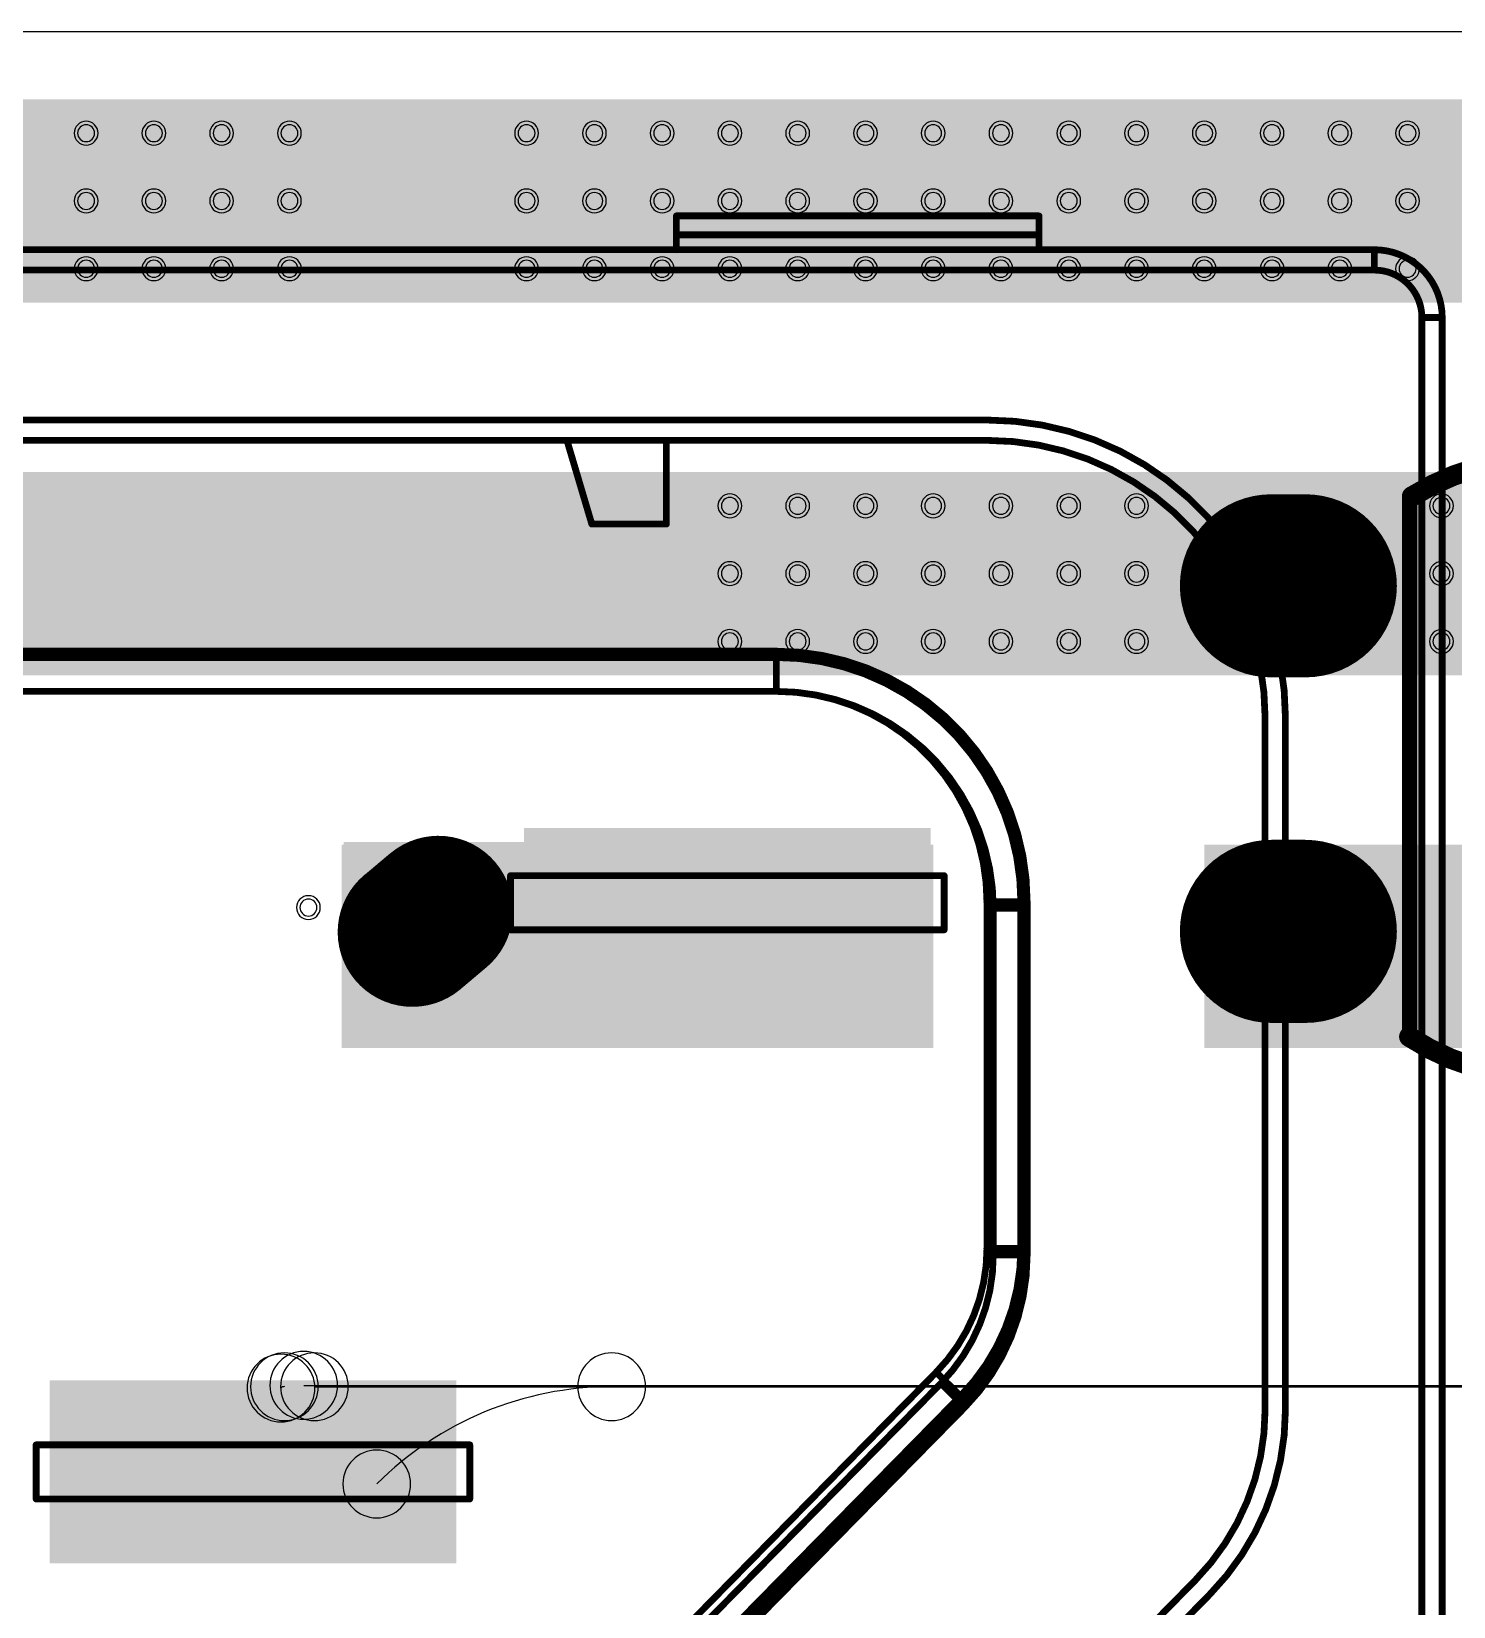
# Model space of a CAD drawing. Header units: inches. Extents: x 32166 to 66782, y 2386 to 7162.
# Drawn here: x 33646.2 to 33740.7, y 3860.8 to 3965.4 of the extents above; entities that cross this region are included whole.
import ezdxf

# ---------------------------------------------------------------- set-up
doc = ezdxf.new("R2010")
doc.units = ezdxf.units.IN
doc.header["$LTSCALE"] = 0.64311
doc.header["$MEASUREMENT"] = 0
for name, color, linetype in [('KEEPOUTLAYER', 6, 'CONTINUOUS'), ('MULTILAYER', 9, 'CONTINUOUS'), ('TOPLAYER', 1, 'CONTINUOUS'), ('TOPOVERLAY', 2, 'CONTINUOUS'), ('TOPSOLDER', 216, 'CONTINUOUS')]:
    doc.layers.add(name, color=color, linetype=linetype)

msp = doc.modelspace()

# ---------------------------------------------------------------- linework, layer by layer
at = {"layer": 'KEEPOUTLAYER'}
msp.add_line((32666.61, 3965.35), (34174.11, 3965.35), dxfattribs=at)
at = {"layer": 'MULTILAYER'}
for points, const_width in [([(33728.57, 3928.54), (33730.82, 3928.54)], 11.25), ([(33673.25, 3906.99), (33671.53, 3905.54)], 9), ([(33728.57, 3905.59), (33730.82, 3905.59)], 11.25)]:
    msp.add_lwpolyline(points, dxfattribs=dict(at, const_width=const_width))
for points, const_width in [([(33731.38, 3928.54, 1), (33725.76, 3928.54, 1)], 5.63), ([(33733.63, 3928.54, 1), (33728.01, 3928.54, 1)], 5.63), ([(33671.8, 3908.71, 1), (33674.69, 3905.26, 1)], 4.5), ([(33731.38, 3905.59, 1), (33725.76, 3905.59, 1)], 5.63), ([(33733.63, 3905.59, 1), (33728.01, 3905.59, 1)], 5.63), ([(33670.08, 3907.26, 1), (33672.97, 3903.82, 1)], 4.5)]:
    msp.add_lwpolyline(points, format="xyb", close=True, dxfattribs=dict(at, const_width=const_width))
for centre, start, end in [((33649.86, 3958.6), 0, 180), ((33649.86, 3958.6), 180, 0), ((33654.36, 3958.6), 0, 180), ((33654.36, 3958.6), 180, 0), ((33658.86, 3958.6), 0, 180), ((33658.86, 3958.6), 180, 0), ((33663.36, 3958.6), 0, 180), ((33663.36, 3958.6), 180, 0), ((33679.11, 3958.6), 0, 180), ((33679.11, 3958.6), 180, 0), ((33683.61, 3958.6), 0, 180), ((33683.61, 3958.6), 180, 0), ((33688.11, 3958.6), 0, 180), ((33688.11, 3958.6), 180, 0), ((33692.61, 3958.6), 0, 180), ((33692.61, 3958.6), 180, 0), ((33697.11, 3958.6), 0, 180), ((33697.11, 3958.6), 180, 0), ((33701.61, 3958.6), 0, 180), ((33701.61, 3958.6), 180, 0), ((33706.11, 3958.6), 0, 180), ((33706.11, 3958.6), 180, 0), ((33710.61, 3958.6), 0, 180), ((33710.61, 3958.6), 180, 0), ((33715.11, 3958.6), 0, 180), ((33715.11, 3958.6), 180, 0), ((33719.61, 3958.6), 0, 180), ((33719.61, 3958.6), 180, 0), ((33724.11, 3958.6), 0, 180), ((33724.11, 3958.6), 180, 0), ((33728.61, 3958.6), 0, 180), ((33728.61, 3958.6), 180, 0), ((33733.11, 3958.6), 0, 180), ((33733.11, 3958.6), 180, 0), ((33737.61, 3958.6), 0, 180), ((33737.61, 3958.6), 180, 0), ((33649.86, 3954.1), 0, 180), ((33649.86, 3954.1), 180, 0), ((33654.36, 3954.1), 0, 180), ((33654.36, 3954.1), 180, 0), ((33658.86, 3954.1), 0, 180), ((33658.86, 3954.1), 180, 0), ((33663.36, 3954.1), 0, 180), ((33663.36, 3954.1), 180, 0), ((33679.11, 3954.1), 0, 180), ((33679.11, 3954.1), 180, 0), ((33683.61, 3954.1), 0, 180), ((33683.61, 3954.1), 180, 0), ((33688.11, 3954.1), 0, 180), ((33688.11, 3954.1), 180, 0), ((33692.61, 3954.1), 0, 180), ((33692.61, 3954.1), 180, 0), ((33697.11, 3954.1), 0, 180), ((33697.11, 3954.1), 180, 0), ((33701.61, 3954.1), 0, 180), ((33701.61, 3954.1), 180, 0), ((33706.11, 3954.1), 0, 180), ((33706.11, 3954.1), 180, 0), ((33710.61, 3954.1), 0, 180), ((33710.61, 3954.1), 180, 0), ((33715.11, 3954.1), 0, 180), ((33715.11, 3954.1), 180, 0), ((33719.61, 3954.1), 0, 180), ((33719.61, 3954.1), 180, 0), ((33724.11, 3954.1), 0, 180), ((33724.11, 3954.1), 180, 0), ((33728.61, 3954.1), 0, 180), ((33728.61, 3954.1), 180, 0), ((33733.11, 3954.1), 0, 180), ((33733.11, 3954.1), 180, 0), ((33737.61, 3954.1), 0, 180), ((33737.61, 3954.1), 180, 0), ((33649.86, 3949.6), 0, 180), ((33654.36, 3949.6), 0, 180), ((33658.86, 3949.6), 0, 180), ((33663.36, 3949.6), 0, 180), ((33679.11, 3949.6), 0, 180), ((33683.61, 3949.6), 0, 180), ((33688.11, 3949.6), 0, 180), ((33692.61, 3949.6), 0, 180), ((33697.11, 3949.6), 0, 180), ((33701.61, 3949.6), 0, 180), ((33706.11, 3949.6), 0, 180), ((33710.61, 3949.6), 0, 180), ((33715.11, 3949.6), 0, 180), ((33719.61, 3949.6), 0, 180), ((33724.11, 3949.6), 0, 180), ((33728.61, 3949.6), 0, 180), ((33733.11, 3949.6), 0, 180), ((33737.61, 3949.6), 0, 180), ((33649.86, 3949.6), 180, 0), ((33654.36, 3949.6), 180, 0), ((33658.86, 3949.6), 180, 0), ((33663.36, 3949.6), 180, 0), ((33679.11, 3949.6), 180, 0), ((33683.61, 3949.6), 180, 0), ((33688.11, 3949.6), 180, 0), ((33692.61, 3949.6), 180, 0), ((33697.11, 3949.6), 180, 0), ((33701.61, 3949.6), 180, 0), ((33706.11, 3949.6), 180, 0), ((33710.61, 3949.6), 180, 0), ((33715.11, 3949.6), 180, 0), ((33719.61, 3949.6), 180, 0), ((33724.11, 3949.6), 180, 0), ((33728.61, 3949.6), 180, 0), ((33733.11, 3949.6), 180, 0), ((33737.61, 3949.6), 180, 0), ((33692.61, 3933.85), 0, 180), ((33697.11, 3933.85), 0, 180), ((33701.61, 3933.85), 0, 180), ((33706.11, 3933.85), 0, 180), ((33710.61, 3933.85), 0, 180), ((33715.11, 3933.85), 0, 180), ((33719.61, 3933.85), 0, 180), ((33739.86, 3933.85), 0, 180), ((33692.61, 3933.85), 180, 0), ((33697.11, 3933.85), 180, 0), ((33701.61, 3933.85), 180, 0), ((33706.11, 3933.85), 180, 0), ((33710.61, 3933.85), 180, 0), ((33715.11, 3933.85), 180, 0), ((33719.61, 3933.85), 180, 0), ((33739.86, 3933.85), 180, 0), ((33692.61, 3929.35), 0, 180), ((33697.11, 3929.35), 0, 180), ((33701.61, 3929.35), 0, 180), ((33706.11, 3929.35), 0, 180), ((33710.61, 3929.35), 0, 180), ((33715.11, 3929.35), 0, 180), ((33719.61, 3929.35), 0, 180), ((33739.86, 3929.35), 0, 180), ((33692.61, 3929.35), 180, 0), ((33697.11, 3929.35), 180, 0), ((33701.61, 3929.35), 180, 0), ((33706.11, 3929.35), 180, 0), ((33710.61, 3929.35), 180, 0), ((33715.11, 3929.35), 180, 0), ((33719.61, 3929.35), 180, 0), ((33739.86, 3929.35), 180, 0), ((33692.61, 3924.85), 0, 180), ((33692.61, 3924.85), 180, 0), ((33697.11, 3924.85), 0, 180), ((33697.11, 3924.85), 180, 0), ((33701.61, 3924.85), 0, 180), ((33701.61, 3924.85), 180, 0), ((33706.11, 3924.85), 0, 180), ((33706.11, 3924.85), 180, 0), ((33710.61, 3924.85), 0, 180), ((33710.61, 3924.85), 180, 0), ((33715.11, 3924.85), 0, 180), ((33715.11, 3924.85), 180, 0), ((33719.61, 3924.85), 0, 180), ((33719.61, 3924.85), 180, 0), ((33739.86, 3924.85), 0, 180), ((33739.86, 3924.85), 180, 0), ((33664.62, 3907.17), 0, 180), ((33664.62, 3907.17), 180, 0)]:
    msp.add_arc(centre, 0.562, start, end, dxfattribs=at)
for points in [[(33705.49, 3911.99), (33679.39, 3911.99), (33705.49, 3902.99), (33679.39, 3902.99)], [(33647.89, 3864.06), (33673.99, 3864.06), (33647.89, 3875.31), (33673.99, 3875.31)]]:
    msp.add_solid(points, dxfattribs=at)
at = {"layer": 'TOPLAYER'}
msp.add_line((33665.02, 3875.35), (33816.76, 3875.35), dxfattribs=at)
for points, const_width in [([(33728.57, 3928.54), (33730.82, 3928.54)], 11.25), ([(33673.25, 3906.99), (33671.53, 3905.54)], 9), ([(33728.57, 3905.59), (33730.82, 3905.59)], 11.25)]:
    msp.add_lwpolyline(points, dxfattribs=dict(at, const_width=const_width))
for points, const_width in [([(33731.38, 3928.54, 1), (33725.76, 3928.54, 1)], 5.63), ([(33733.63, 3928.54, 1), (33728.01, 3928.54, 1)], 5.63), ([(33671.8, 3908.71, 1), (33674.69, 3905.26, 1)], 4.5), ([(33731.38, 3905.59, 1), (33725.76, 3905.59, 1)], 5.63), ([(33733.63, 3905.59, 1), (33728.01, 3905.59, 1)], 5.63), ([(33670.08, 3907.26, 1), (33672.97, 3903.82, 1)], 4.5)]:
    msp.add_lwpolyline(points, format="xyb", close=True, dxfattribs=dict(at, const_width=const_width))
for centre, radius, start, end in [((33649.86, 3958.6), 0.562, 0, 180), ((33649.86, 3958.6), 0.562, 180, 0), ((33654.36, 3958.6), 0.562, 0, 180), ((33654.36, 3958.6), 0.562, 180, 0), ((33658.86, 3958.6), 0.562, 0, 180), ((33658.86, 3958.6), 0.562, 180, 0), ((33663.36, 3958.6), 0.562, 0, 180), ((33663.36, 3958.6), 0.562, 180, 0), ((33679.11, 3958.6), 0.562, 0, 180), ((33679.11, 3958.6), 0.562, 180, 0), ((33683.61, 3958.6), 0.562, 0, 180), ((33683.61, 3958.6), 0.562, 180, 0), ((33688.11, 3958.6), 0.562, 0, 180), ((33688.11, 3958.6), 0.562, 180, 0), ((33692.61, 3958.6), 0.562, 0, 180), ((33692.61, 3958.6), 0.562, 180, 0), ((33697.11, 3958.6), 0.562, 0, 180), ((33697.11, 3958.6), 0.562, 180, 0), ((33701.61, 3958.6), 0.562, 0, 180), ((33701.61, 3958.6), 0.562, 180, 0), ((33706.11, 3958.6), 0.562, 0, 180), ((33706.11, 3958.6), 0.562, 180, 0), ((33710.61, 3958.6), 0.562, 0, 180), ((33710.61, 3958.6), 0.562, 180, 0), ((33715.11, 3958.6), 0.562, 0, 180), ((33715.11, 3958.6), 0.562, 180, 0), ((33719.61, 3958.6), 0.562, 0, 180), ((33719.61, 3958.6), 0.562, 180, 0), ((33724.11, 3958.6), 0.562, 0, 180), ((33724.11, 3958.6), 0.562, 180, 0), ((33728.61, 3958.6), 0.562, 0, 180), ((33728.61, 3958.6), 0.562, 180, 0), ((33733.11, 3958.6), 0.562, 0, 180), ((33733.11, 3958.6), 0.562, 180, 0), ((33737.61, 3958.6), 0.562, 0, 180), ((33737.61, 3958.6), 0.562, 180, 0), ((33649.86, 3954.1), 0.562, 0, 180), ((33649.86, 3954.1), 0.562, 180, 0), ((33654.36, 3954.1), 0.562, 0, 180), ((33654.36, 3954.1), 0.562, 180, 0), ((33658.86, 3954.1), 0.562, 0, 180), ((33658.86, 3954.1), 0.562, 180, 0), ((33663.36, 3954.1), 0.562, 0, 180), ((33663.36, 3954.1), 0.562, 180, 0), ((33679.11, 3954.1), 0.562, 0, 180), ((33679.11, 3954.1), 0.562, 180, 0), ((33683.61, 3954.1), 0.562, 0, 180), ((33683.61, 3954.1), 0.562, 180, 0), ((33688.11, 3954.1), 0.562, 0, 180), ((33688.11, 3954.1), 0.562, 180, 0), ((33692.61, 3954.1), 0.562, 0, 180), ((33692.61, 3954.1), 0.562, 180, 0), ((33697.11, 3954.1), 0.562, 0, 180), ((33697.11, 3954.1), 0.562, 180, 0), ((33701.61, 3954.1), 0.562, 0, 180), ((33701.61, 3954.1), 0.562, 180, 0), ((33706.11, 3954.1), 0.562, 0, 180), ((33706.11, 3954.1), 0.562, 180, 0), ((33710.61, 3954.1), 0.562, 0, 180), ((33710.61, 3954.1), 0.562, 180, 0), ((33715.11, 3954.1), 0.562, 0, 180), ((33715.11, 3954.1), 0.562, 180, 0), ((33719.61, 3954.1), 0.562, 0, 180), ((33719.61, 3954.1), 0.562, 180, 0), ((33724.11, 3954.1), 0.562, 0, 180), ((33724.11, 3954.1), 0.562, 180, 0), ((33728.61, 3954.1), 0.562, 0, 180), ((33728.61, 3954.1), 0.562, 180, 0), ((33733.11, 3954.1), 0.562, 0, 180), ((33733.11, 3954.1), 0.562, 180, 0), ((33737.61, 3954.1), 0.562, 0, 180), ((33737.61, 3954.1), 0.562, 180, 0), ((33649.86, 3949.6), 0.562, 0, 180), ((33654.36, 3949.6), 0.562, 0, 180), ((33658.86, 3949.6), 0.562, 0, 180), ((33663.36, 3949.6), 0.562, 0, 180), ((33679.11, 3949.6), 0.562, 0, 180), ((33683.61, 3949.6), 0.562, 0, 180), ((33688.11, 3949.6), 0.562, 0, 180), ((33692.61, 3949.6), 0.562, 0, 180), ((33697.11, 3949.6), 0.562, 0, 180), ((33701.61, 3949.6), 0.562, 0, 180), ((33706.11, 3949.6), 0.562, 0, 180), ((33710.61, 3949.6), 0.562, 0, 180), ((33715.11, 3949.6), 0.562, 0, 180), ((33719.61, 3949.6), 0.562, 0, 180), ((33724.11, 3949.6), 0.562, 0, 180), ((33728.61, 3949.6), 0.562, 0, 180), ((33733.11, 3949.6), 0.562, 0, 180), ((33737.61, 3949.6), 0.562, 0, 180), ((33649.86, 3949.6), 0.562, 180, 0), ((33654.36, 3949.6), 0.562, 180, 0), ((33658.86, 3949.6), 0.562, 180, 0), ((33663.36, 3949.6), 0.562, 180, 0), ((33679.11, 3949.6), 0.562, 180, 0), ((33683.61, 3949.6), 0.562, 180, 0), ((33688.11, 3949.6), 0.562, 180, 0), ((33692.61, 3949.6), 0.562, 180, 0), ((33697.11, 3949.6), 0.562, 180, 0), ((33701.61, 3949.6), 0.562, 180, 0), ((33706.11, 3949.6), 0.562, 180, 0), ((33710.61, 3949.6), 0.562, 180, 0), ((33715.11, 3949.6), 0.562, 180, 0), ((33719.61, 3949.6), 0.562, 180, 0), ((33724.11, 3949.6), 0.562, 180, 0), ((33728.61, 3949.6), 0.562, 180, 0), ((33733.11, 3949.6), 0.562, 180, 0), ((33737.61, 3949.6), 0.562, 180, 0), ((33692.61, 3933.85), 0.562, 0, 180), ((33697.11, 3933.85), 0.562, 0, 180), ((33701.61, 3933.85), 0.562, 0, 180), ((33706.11, 3933.85), 0.562, 0, 180), ((33710.61, 3933.85), 0.562, 0, 180), ((33715.11, 3933.85), 0.562, 0, 180), ((33719.61, 3933.85), 0.562, 0, 180), ((33739.86, 3933.85), 0.562, 0, 180), ((33692.61, 3933.85), 0.562, 180, 0), ((33697.11, 3933.85), 0.562, 180, 0), ((33701.61, 3933.85), 0.562, 180, 0), ((33706.11, 3933.85), 0.562, 180, 0), ((33710.61, 3933.85), 0.562, 180, 0), ((33715.11, 3933.85), 0.562, 180, 0), ((33719.61, 3933.85), 0.562, 180, 0), ((33739.86, 3933.85), 0.562, 180, 0), ((33692.61, 3929.35), 0.562, 0, 180), ((33697.11, 3929.35), 0.562, 0, 180), ((33701.61, 3929.35), 0.562, 0, 180), ((33706.11, 3929.35), 0.562, 0, 180), ((33710.61, 3929.35), 0.562, 0, 180), ((33715.11, 3929.35), 0.562, 0, 180), ((33719.61, 3929.35), 0.562, 0, 180), ((33739.86, 3929.35), 0.562, 0, 180), ((33692.61, 3929.35), 0.562, 180, 0), ((33697.11, 3929.35), 0.562, 180, 0), ((33701.61, 3929.35), 0.562, 180, 0), ((33706.11, 3929.35), 0.562, 180, 0), ((33710.61, 3929.35), 0.562, 180, 0), ((33715.11, 3929.35), 0.562, 180, 0), ((33719.61, 3929.35), 0.562, 180, 0), ((33739.86, 3929.35), 0.562, 180, 0), ((33692.61, 3924.85), 0.562, 0, 180), ((33692.61, 3924.85), 0.562, 180, 0), ((33697.11, 3924.85), 0.562, 0, 180), ((33697.11, 3924.85), 0.562, 180, 0), ((33701.61, 3924.85), 0.562, 0, 180), ((33701.61, 3924.85), 0.562, 180, 0), ((33706.11, 3924.85), 0.562, 0, 180), ((33706.11, 3924.85), 0.562, 180, 0), ((33710.61, 3924.85), 0.562, 0, 180), ((33710.61, 3924.85), 0.562, 180, 0), ((33715.11, 3924.85), 0.562, 0, 180), ((33715.11, 3924.85), 0.562, 180, 0), ((33719.61, 3924.85), 0.562, 0, 180), ((33719.61, 3924.85), 0.562, 180, 0), ((33739.86, 3924.85), 0.562, 0, 180), ((33739.86, 3924.85), 0.562, 180, 0), ((33664.62, 3907.17), 0.562, 0, 180), ((33664.62, 3907.17), 0.562, 180, 0), ((33663.03, 3875.35), 2.25, 0, 180), ((33665.02, 3875.35), 2.25, 0, 180), ((33684.76, 3875.35), 2.25, 0, 180), ((33662.8, 3875.26), 2.25, 0, 180), ((33662.8, 3875.26), 2.25, 180, 0), ((33663.03, 3875.35), 2.25, 180, 0), ((33665.02, 3875.35), 2.25, 180, 0), ((33663.03, 3875.02), 0.336, 90.0014, 135.0014), ((33684.76, 3853.29), 22.06, 90, 135), ((33684.76, 3875.35), 2.25, 180, 0), ((33669.16, 3868.89), 2.25, 0, 180), ((33669.16, 3868.89), 2.25, 180, 0)]:
    msp.add_arc(centre, radius, start, end, dxfattribs=at)
for points in [[(33418.11, 3947.35), (33872.61, 3947.35), (33418.11, 3960.85), (33872.61, 3960.85)], [(33321.36, 3922.6), (33928.86, 3922.6), (33321.36, 3936.1), (33928.86, 3936.1)], [(33666.96, 3898.26), (33705.44, 3898.26), (33666.96, 3911.53), (33705.44, 3911.53)], [(33705.49, 3911.99), (33679.39, 3911.99), (33705.49, 3902.99), (33679.39, 3902.99)], [(33724.11, 3897.85), (33802.86, 3897.85), (33724.11, 3911.35), (33802.86, 3911.35)], [(33647.89, 3864.06), (33673.99, 3864.06), (33647.89, 3875.31), (33673.99, 3875.31)]]:
    msp.add_solid(points, dxfattribs=at)
at = {"layer": 'TOPOVERLAY'}
for points, const_width in [([(33689.06, 3950.86), (33689.06, 3953.11)], 0.45), ([(33689.06, 3953.11), (33713.14, 3953.11)], 0.45), ([(33713.14, 3950.86), (33713.14, 3953.11)], 0.45), ([(33689.06, 3951.85), (33713.14, 3951.85)], 0.45), ([(33586.46, 3950.86), (33735.41, 3950.86)], 0.45), ([(33735.41, 3949.51), (33735.41, 3950.86)], 0.45), ([(33586.46, 3949.51), (33735.41, 3949.51)], 0.45), ([(33738.56, 3831.61), (33738.56, 3946.36)], 0.45), ([(33738.56, 3946.36), (33739.91, 3946.36)], 0.45), ([(33739.91, 3831.61), (33739.91, 3946.36)], 0.45), ([(33612.16, 3939.55), (33709.72, 3939.55)], 0.45), ([(33612.16, 3938.2), (33709.72, 3938.2)], 0.45), ([(33681.81, 3938.13), (33683.44, 3932.64)], 0.45), ([(33688.39, 3932.64), (33688.39, 3938.13)], 0.45), ([(33737.75, 3898.59), (33737.75, 3934.48)], 1.03), ([(33683.44, 3932.64), (33688.39, 3932.64)], 0.45), ([(33626.18, 3924.2), (33695.7, 3924.2)], 0.45), ([(33626.18, 3923.78), (33695.7, 3923.78)], 0.45), ([(33626.18, 3923.78), (33695.7, 3923.78)], 0.45), ([(33695.7, 3921.53), (33695.7, 3924.2)], 0.45), ([(33695.7, 3921.53), (33695.7, 3923.78)], 0.45), ([(33626.18, 3921.53), (33695.7, 3921.53)], 0.45), ([(33626.18, 3921.53), (33695.7, 3921.53)], 0.45), ([(33728.15, 3873.83), (33728.15, 3919.77)], 0.45), ([(33729.5, 3873.83), (33729.5, 3919.77)], 0.45), ([(33678.04, 3905.69), (33678.04, 3909.29)], 0.45), ([(33678.04, 3909.29), (33706.84, 3909.29)], 0.45), ([(33706.84, 3905.69), (33706.84, 3909.29)], 0.45), ([(33709.68, 3884.53), (33709.68, 3907.55)], 0.45), ([(33709.68, 3907.55), (33712.35, 3907.55)], 0.45), ([(33710.1, 3884.09), (33710.1, 3907.13)], 0.45), ([(33710.1, 3907.13), (33712.35, 3907.13)], 0.45), ([(33711.93, 3884.53), (33711.93, 3907.55)], 0.45), ([(33712.35, 3884.53), (33712.35, 3907.55)], 0.45), ([(33712.35, 3884.09), (33712.35, 3907.13)], 0.45), ([(33678.04, 3905.69), (33706.84, 3905.69)], 0.45), ([(33709.68, 3884.53), (33712.35, 3884.53)], 0.45), ([(33710.1, 3884.09), (33712.35, 3884.09)], 0.45), ([(33690.24, 3859.96), (33706.31, 3876.31)], 0.45), ([(33690.56, 3859.24), (33706.62, 3875.57)], 0.45), ([(33706.31, 3876.31), (33708.22, 3874.44)], 0.45), ([(33706.62, 3875.57), (33708.22, 3873.99)], 0.45), ([(33691.85, 3858.38), (33707.92, 3874.73)], 0.45), ([(33692.15, 3858.08), (33708.22, 3874.44)], 0.45), ([(33692.17, 3857.66), (33708.22, 3873.99)], 0.45), ([(33646.54, 3867.89), (33646.54, 3871.49)], 0.45), ([(33646.54, 3871.49), (33675.34, 3871.49)], 0.45), ([(33675.34, 3867.89), (33675.34, 3871.49)], 0.45), ([(33646.54, 3867.89), (33675.34, 3867.89)], 0.45), ([(33705.94, 3844.62), (33723.51, 3862.49)], 0.45), ([(33706.91, 3843.67), (33724.47, 3861.55)], 0.45)]:
    msp.add_lwpolyline(points, dxfattribs=dict(at, const_width=const_width))
for points, const_width in [([(33688.95, 3953.11, 1), (33689.18, 3953.11, 1)], 0.225), ([(33688.95, 3953.11, 1), (33689.18, 3953.11, 1)], 0.225), ([(33713.03, 3953.11, 1), (33713.25, 3953.11, 1)], 0.225), ([(33713.03, 3953.11, 1), (33713.25, 3953.11, 1)], 0.225), ([(33688.95, 3951.85, 1), (33689.18, 3951.85, 1)], 0.225), ([(33713.03, 3951.85, 1), (33713.25, 3951.85, 1)], 0.225), ([(33688.95, 3950.86, 1), (33689.18, 3950.86, 1)], 0.225), ([(33713.03, 3950.86, 1), (33713.25, 3950.86, 1)], 0.225), ([(33735.3, 3950.86, 1), (33735.53, 3950.86, 1)], 0.225), ([(33735.3, 3950.86, 1), (33735.53, 3950.86, 1)], 0.225), ([(33735.3, 3950.86, 1), (33735.53, 3950.86, 1)], 0.225), ([(33735.3, 3949.51, 1), (33735.53, 3949.51, 1)], 0.225), ([(33735.3, 3949.51, 1), (33735.53, 3949.51, 1)], 0.225), ([(33735.3, 3949.51, 1), (33735.53, 3949.51, 1)], 0.225), ([(33738.45, 3946.36, 1), (33738.68, 3946.36, 1)], 0.225), ([(33738.45, 3946.36, 1), (33738.68, 3946.36, 1)], 0.225), ([(33738.45, 3946.36, 1), (33738.68, 3946.36, 1)], 0.225), ([(33739.8, 3946.36, 1), (33740.03, 3946.36, 1)], 0.225), ([(33739.8, 3946.36, 1), (33740.03, 3946.36, 1)], 0.225), ([(33739.8, 3946.36, 1), (33740.03, 3946.36, 1)], 0.225), ([(33709.61, 3939.55, 1), (33709.83, 3939.55, 1)], 0.225), ([(33709.61, 3939.55, 1), (33709.83, 3939.55, 1)], 0.225), ([(33681.7, 3938.13, 1), (33681.92, 3938.13, 1)], 0.225), ([(33688.28, 3938.13, 1), (33688.5, 3938.13, 1)], 0.225), ([(33709.61, 3938.2, 1), (33709.83, 3938.2, 1)], 0.225), ([(33709.61, 3938.2, 1), (33709.83, 3938.2, 1)], 0.225), ([(33737.91, 3934.82, 1), (33737.91, 3934.14, 1)], 0.675), ([(33737.75, 3934.74, 1), (33737.75, 3934.22, 1)], 0.517), ([(33683.33, 3932.64, 1), (33683.55, 3932.64, 1)], 0.225), ([(33683.33, 3932.64, 1), (33683.55, 3932.64, 1)], 0.225), ([(33688.28, 3932.64, 1), (33688.5, 3932.64, 1)], 0.225), ([(33688.28, 3932.64, 1), (33688.5, 3932.64, 1)], 0.225), ([(33695.59, 3924.2, 1), (33695.81, 3924.2, 1)], 0.225), ([(33695.59, 3924.2, 1), (33695.81, 3924.2, 1)], 0.225), ([(33695.59, 3924.2, 1), (33695.81, 3924.2, 1)], 0.225), ([(33695.59, 3923.78, 1), (33695.81, 3923.78, 1)], 0.225), ([(33695.59, 3923.78, 1), (33695.81, 3923.78, 1)], 0.225), ([(33695.59, 3923.78, 1), (33695.81, 3923.78, 1)], 0.225), ([(33695.59, 3923.78, 1), (33695.81, 3923.78, 1)], 0.225), ([(33695.59, 3923.78, 1), (33695.81, 3923.78, 1)], 0.225), ([(33695.59, 3921.53, 1), (33695.81, 3921.53, 1)], 0.225), ([(33695.59, 3921.53, 1), (33695.81, 3921.53, 1)], 0.225), ([(33695.59, 3921.53, 1), (33695.81, 3921.53, 1)], 0.225), ([(33695.59, 3921.53, 1), (33695.81, 3921.53, 1)], 0.225), ([(33695.59, 3921.53, 1), (33695.81, 3921.53, 1)], 0.225), ([(33695.59, 3921.53, 1), (33695.81, 3921.53, 1)], 0.225), ([(33728.03, 3919.77, 1), (33728.26, 3919.77, 1)], 0.225), ([(33728.03, 3919.77, 1), (33728.26, 3919.77, 1)], 0.225), ([(33729.38, 3919.77, 1), (33729.61, 3919.77, 1)], 0.225), ([(33729.38, 3919.77, 1), (33729.61, 3919.77, 1)], 0.225), ([(33677.93, 3909.29, 1), (33678.15, 3909.29, 1)], 0.225), ([(33677.93, 3909.29, 1), (33678.15, 3909.29, 1)], 0.225), ([(33706.73, 3909.29, 1), (33706.95, 3909.29, 1)], 0.225), ([(33706.73, 3909.29, 1), (33706.95, 3909.29, 1)], 0.225), ([(33709.56, 3907.55, 1), (33709.79, 3907.55, 1)], 0.225), ([(33709.56, 3907.55, 1), (33709.79, 3907.55, 1)], 0.225), ([(33709.56, 3907.55, 1), (33709.79, 3907.55, 1)], 0.225), ([(33709.99, 3907.13, 1), (33710.21, 3907.13, 1)], 0.225), ([(33709.99, 3907.13, 1), (33710.21, 3907.13, 1)], 0.225), ([(33709.99, 3907.13, 1), (33710.21, 3907.13, 1)], 0.225), ([(33711.81, 3907.55, 1), (33712.04, 3907.55, 1)], 0.225), ([(33711.81, 3907.55, 1), (33712.04, 3907.55, 1)], 0.225), ([(33712.24, 3907.55, 1), (33712.46, 3907.55, 1)], 0.225), ([(33712.24, 3907.55, 1), (33712.46, 3907.55, 1)], 0.225), ([(33712.24, 3907.55, 1), (33712.46, 3907.55, 1)], 0.225), ([(33712.24, 3907.13, 1), (33712.46, 3907.13, 1)], 0.225), ([(33712.24, 3907.13, 1), (33712.46, 3907.13, 1)], 0.225), ([(33712.24, 3907.13, 1), (33712.46, 3907.13, 1)], 0.225), ([(33677.93, 3905.69, 1), (33678.15, 3905.69, 1)], 0.225), ([(33677.93, 3905.69, 1), (33678.15, 3905.69, 1)], 0.225), ([(33706.73, 3905.69, 1), (33706.95, 3905.69, 1)], 0.225), ([(33706.73, 3905.69, 1), (33706.95, 3905.69, 1)], 0.225), ([(33737.72, 3898.93, 1), (33737.72, 3898.26, 1)], 0.675), ([(33737.75, 3898.85, 1), (33737.75, 3898.34, 1)], 0.517), ([(33709.56, 3884.53, 1), (33709.79, 3884.53, 1)], 0.225), ([(33709.56, 3884.53, 1), (33709.79, 3884.53, 1)], 0.225), ([(33709.56, 3884.53, 1), (33709.79, 3884.53, 1)], 0.225), ([(33709.99, 3884.09, 1), (33710.21, 3884.09, 1)], 0.225), ([(33709.99, 3884.09, 1), (33710.21, 3884.09, 1)], 0.225), ([(33709.99, 3884.09, 1), (33710.21, 3884.09, 1)], 0.225), ([(33711.81, 3884.53, 1), (33712.04, 3884.53, 1)], 0.225), ([(33711.81, 3884.53, 1), (33712.04, 3884.53, 1)], 0.225), ([(33712.24, 3884.53, 1), (33712.46, 3884.53, 1)], 0.225), ([(33712.24, 3884.53, 1), (33712.46, 3884.53, 1)], 0.225), ([(33712.24, 3884.53, 1), (33712.46, 3884.53, 1)], 0.225), ([(33712.24, 3884.09, 1), (33712.46, 3884.09, 1)], 0.225), ([(33712.24, 3884.09, 1), (33712.46, 3884.09, 1)], 0.225), ([(33712.24, 3884.09, 1), (33712.46, 3884.09, 1)], 0.225), ([(33706.2, 3876.31, 1), (33706.43, 3876.31, 1)], 0.225), ([(33706.2, 3876.31, 1), (33706.43, 3876.31, 1)], 0.225), ([(33706.2, 3876.31, 1), (33706.43, 3876.31, 1)], 0.225), ([(33706.5, 3875.57, 1), (33706.73, 3875.57, 1)], 0.225), ([(33706.5, 3875.57, 1), (33706.73, 3875.57, 1)], 0.225), ([(33706.5, 3875.57, 1), (33706.73, 3875.57, 1)], 0.225), ([(33707.81, 3874.73, 1), (33708.03, 3874.73, 1)], 0.225), ([(33707.81, 3874.73, 1), (33708.03, 3874.73, 1)], 0.225), ([(33708.11, 3874.44, 1), (33708.33, 3874.44, 1)], 0.225), ([(33708.11, 3874.44, 1), (33708.33, 3874.44, 1)], 0.225), ([(33708.11, 3874.44, 1), (33708.33, 3874.44, 1)], 0.225), ([(33708.11, 3873.99, 1), (33708.33, 3873.99, 1)], 0.225), ([(33708.11, 3873.99, 1), (33708.33, 3873.99, 1)], 0.225), ([(33708.11, 3873.99, 1), (33708.33, 3873.99, 1)], 0.225), ([(33728.03, 3873.83, 1), (33728.26, 3873.83, 1)], 0.225), ([(33728.03, 3873.83, 1), (33728.26, 3873.83, 1)], 0.225), ([(33729.38, 3873.83, 1), (33729.61, 3873.83, 1)], 0.225), ([(33729.38, 3873.83, 1), (33729.61, 3873.83, 1)], 0.225), ([(33646.43, 3871.49, 1), (33646.65, 3871.49, 1)], 0.225), ([(33646.43, 3871.49, 1), (33646.65, 3871.49, 1)], 0.225), ([(33675.23, 3871.49, 1), (33675.45, 3871.49, 1)], 0.225), ([(33675.23, 3871.49, 1), (33675.45, 3871.49, 1)], 0.225), ([(33646.43, 3867.89, 1), (33646.65, 3867.89, 1)], 0.225), ([(33646.43, 3867.89, 1), (33646.65, 3867.89, 1)], 0.225), ([(33675.23, 3867.89, 1), (33675.45, 3867.89, 1)], 0.225), ([(33675.23, 3867.89, 1), (33675.45, 3867.89, 1)], 0.225), ([(33723.4, 3862.49, 1), (33723.62, 3862.49, 1)], 0.225), ([(33723.4, 3862.49, 1), (33723.62, 3862.49, 1)], 0.225), ([(33724.36, 3861.55, 1), (33724.58, 3861.55, 1)], 0.225), ([(33724.36, 3861.55, 1), (33724.58, 3861.55, 1)], 0.225)]:
    msp.add_lwpolyline(points, format="xyb", close=True, dxfattribs=dict(at, const_width=const_width))
for points, const_width in [([(33735.41, 3950.86, -0.414214), (33739.91, 3946.36)], 0.45), ([(33735.41, 3949.51, -0.414214), (33738.56, 3946.36)], 0.45), ([(33709.72, 3939.55, -0.414214), (33729.5, 3919.77)], 0.45), ([(33709.72, 3938.2, -0.414214), (33728.15, 3919.77)], 0.45), ([(33737.91, 3934.48, -0.29277), (33755.66, 3934.28)], 1.35), ([(33695.7, 3924.2, -0.414214), (33712.35, 3907.55)], 0.45), ([(33695.7, 3923.78, -0.414214), (33711.93, 3907.55)], 0.45), ([(33695.7, 3923.78, -0.414214), (33712.35, 3907.13)], 0.45), ([(33695.7, 3921.53, -0.414214), (33709.68, 3907.55)], 0.45), ([(33695.7, 3921.53, -0.414214), (33710.1, 3907.13)], 0.45), ([(33755.47, 3898.4, -0.29277), (33737.72, 3898.59)], 1.35), ([(33709.68, 3884.53, -0.196645), (33706.31, 3876.31)], 0.45), ([(33710.1, 3884.09, -0.196645), (33706.62, 3875.57)], 0.45), ([(33711.93, 3884.53, -0.196645), (33707.92, 3874.73)], 0.45), ([(33712.35, 3884.53, -0.196645), (33708.22, 3874.44)], 0.45), ([(33712.35, 3884.09, -0.196645), (33708.22, 3873.99)], 0.45), ([(33728.15, 3873.83, -0.196645), (33723.51, 3862.49)], 0.45), ([(33729.5, 3873.83, -0.196645), (33724.47, 3861.55)], 0.45)]:
    msp.add_lwpolyline(points, format="xyb", dxfattribs=dict(at, const_width=const_width))
at = {"layer": 'TOPSOLDER'}
msp.add_line((33664.31, 3875.44), (33870.45, 3875.44), dxfattribs=at)
for points, const_width in [([(33728.57, 3928.54), (33730.82, 3928.54)], 12.16), ([(33673.25, 3906.99), (33671.53, 3905.54)], 9.91), ([(33728.57, 3905.59), (33730.82, 3905.59)], 12.16)]:
    msp.add_lwpolyline(points, dxfattribs=dict(at, const_width=const_width))
for points, const_width in [([(33731.61, 3928.54, 1), (33725.53, 3928.54, 1)], 6.08), ([(33733.86, 3928.54, 1), (33727.78, 3928.54, 1)], 6.08), ([(33671.66, 3908.88, 1), (33674.84, 3905.09, 1)], 4.96), ([(33731.61, 3905.59, 1), (33725.53, 3905.59, 1)], 6.08), ([(33733.86, 3905.59, 1), (33727.78, 3905.59, 1)], 6.08), ([(33669.93, 3907.44, 1), (33673.12, 3903.64, 1)], 4.96)]:
    msp.add_lwpolyline(points, format="xyb", close=True, dxfattribs=dict(at, const_width=const_width))
for centre, radius, start, end in [((33649.86, 3958.6), 0.791, 0, 180), ((33654.36, 3958.6), 0.791, 0, 180), ((33658.86, 3958.6), 0.791, 0, 180), ((33663.36, 3958.6), 0.791, 0, 180), ((33679.11, 3958.6), 0.791, 0, 180), ((33683.61, 3958.6), 0.791, 0, 180), ((33688.11, 3958.6), 0.791, 0, 180), ((33692.61, 3958.6), 0.791, 0, 180), ((33697.11, 3958.6), 0.791, 0, 180), ((33701.61, 3958.6), 0.791, 0, 180), ((33706.11, 3958.6), 0.791, 0, 180), ((33710.61, 3958.6), 0.791, 0, 180), ((33715.11, 3958.6), 0.791, 0, 180), ((33719.61, 3958.6), 0.791, 0, 180), ((33724.11, 3958.6), 0.791, 0, 180), ((33728.61, 3958.6), 0.791, 0, 180), ((33733.11, 3958.6), 0.791, 0, 180), ((33737.61, 3958.6), 0.791, 0, 180), ((33649.86, 3958.6), 0.791, 180, 0), ((33654.36, 3958.6), 0.791, 180, 0), ((33658.86, 3958.6), 0.791, 180, 0), ((33663.36, 3958.6), 0.791, 180, 0), ((33679.11, 3958.6), 0.791, 180, 0), ((33683.61, 3958.6), 0.791, 180, 0), ((33688.11, 3958.6), 0.791, 180, 0), ((33692.61, 3958.6), 0.791, 180, 0), ((33697.11, 3958.6), 0.791, 180, 0), ((33701.61, 3958.6), 0.791, 180, 0), ((33706.11, 3958.6), 0.791, 180, 0), ((33710.61, 3958.6), 0.791, 180, 0), ((33715.11, 3958.6), 0.791, 180, 0), ((33719.61, 3958.6), 0.791, 180, 0), ((33724.11, 3958.6), 0.791, 180, 0), ((33728.61, 3958.6), 0.791, 180, 0), ((33733.11, 3958.6), 0.791, 180, 0), ((33737.61, 3958.6), 0.791, 180, 0), ((33649.86, 3954.1), 0.791, 0, 180), ((33649.86, 3954.1), 0.791, 180, 0), ((33654.36, 3954.1), 0.791, 0, 180), ((33654.36, 3954.1), 0.791, 180, 0), ((33658.86, 3954.1), 0.791, 0, 180), ((33658.86, 3954.1), 0.791, 180, 0), ((33663.36, 3954.1), 0.791, 0, 180), ((33663.36, 3954.1), 0.791, 180, 0), ((33679.11, 3954.1), 0.791, 0, 180), ((33679.11, 3954.1), 0.791, 180, 0), ((33683.61, 3954.1), 0.791, 0, 180), ((33683.61, 3954.1), 0.791, 180, 0), ((33688.11, 3954.1), 0.791, 0, 180), ((33688.11, 3954.1), 0.791, 180, 0), ((33692.61, 3954.1), 0.791, 0, 180), ((33692.61, 3954.1), 0.791, 180, 0), ((33697.11, 3954.1), 0.791, 0, 180), ((33697.11, 3954.1), 0.791, 180, 0), ((33701.61, 3954.1), 0.791, 0, 180), ((33701.61, 3954.1), 0.791, 180, 0), ((33706.11, 3954.1), 0.791, 0, 180), ((33706.11, 3954.1), 0.791, 180, 0), ((33710.61, 3954.1), 0.791, 0, 180), ((33710.61, 3954.1), 0.791, 180, 0), ((33715.11, 3954.1), 0.791, 0, 180), ((33715.11, 3954.1), 0.791, 180, 0), ((33719.61, 3954.1), 0.791, 0, 180), ((33719.61, 3954.1), 0.791, 180, 0), ((33724.11, 3954.1), 0.791, 0, 180), ((33724.11, 3954.1), 0.791, 180, 0), ((33728.61, 3954.1), 0.791, 0, 180), ((33728.61, 3954.1), 0.791, 180, 0), ((33733.11, 3954.1), 0.791, 0, 180), ((33733.11, 3954.1), 0.791, 180, 0), ((33737.61, 3954.1), 0.791, 0, 180), ((33737.61, 3954.1), 0.791, 180, 0), ((33649.86, 3949.6), 0.791, 0, 180), ((33654.36, 3949.6), 0.791, 0, 180), ((33658.86, 3949.6), 0.791, 0, 180), ((33663.36, 3949.6), 0.791, 0, 180), ((33679.11, 3949.6), 0.791, 0, 180), ((33683.61, 3949.6), 0.791, 0, 180), ((33688.11, 3949.6), 0.791, 0, 180), ((33692.61, 3949.6), 0.791, 0, 180), ((33697.11, 3949.6), 0.791, 0, 180), ((33701.61, 3949.6), 0.791, 0, 180), ((33706.11, 3949.6), 0.791, 0, 180), ((33710.61, 3949.6), 0.791, 0, 180), ((33715.11, 3949.6), 0.791, 0, 180), ((33719.61, 3949.6), 0.791, 0, 180), ((33724.11, 3949.6), 0.791, 0, 180), ((33728.61, 3949.6), 0.791, 0, 180), ((33733.11, 3949.6), 0.791, 0, 180), ((33737.61, 3949.6), 0.791, 0, 180), ((33649.86, 3949.6), 0.791, 180, 0), ((33654.36, 3949.6), 0.791, 180, 0), ((33658.86, 3949.6), 0.791, 180, 0), ((33663.36, 3949.6), 0.791, 180, 0), ((33679.11, 3949.6), 0.791, 180, 0), ((33683.61, 3949.6), 0.791, 180, 0), ((33688.11, 3949.6), 0.791, 180, 0), ((33692.61, 3949.6), 0.791, 180, 0), ((33697.11, 3949.6), 0.791, 180, 0), ((33701.61, 3949.6), 0.791, 180, 0), ((33706.11, 3949.6), 0.791, 180, 0), ((33710.61, 3949.6), 0.791, 180, 0), ((33715.11, 3949.6), 0.791, 180, 0), ((33719.61, 3949.6), 0.791, 180, 0), ((33724.11, 3949.6), 0.791, 180, 0), ((33728.61, 3949.6), 0.791, 180, 0), ((33733.11, 3949.6), 0.791, 180, 0), ((33737.61, 3949.6), 0.791, 180, 0), ((33692.61, 3933.85), 0.791, 0, 180), ((33697.11, 3933.85), 0.791, 0, 180), ((33701.61, 3933.85), 0.791, 0, 180), ((33706.11, 3933.85), 0.791, 0, 180), ((33710.61, 3933.85), 0.791, 0, 180), ((33715.11, 3933.85), 0.791, 0, 180), ((33719.61, 3933.85), 0.791, 0, 180), ((33739.86, 3933.85), 0.791, 0, 180), ((33692.61, 3933.85), 0.791, 180, 0), ((33697.11, 3933.85), 0.791, 180, 0), ((33701.61, 3933.85), 0.791, 180, 0), ((33706.11, 3933.85), 0.791, 180, 0), ((33710.61, 3933.85), 0.791, 180, 0), ((33715.11, 3933.85), 0.791, 180, 0), ((33719.61, 3933.85), 0.791, 180, 0), ((33739.86, 3933.85), 0.791, 180, 0), ((33692.61, 3929.35), 0.791, 0, 180), ((33697.11, 3929.35), 0.791, 0, 180), ((33701.61, 3929.35), 0.791, 0, 180), ((33706.11, 3929.35), 0.791, 0, 180), ((33710.61, 3929.35), 0.791, 0, 180), ((33715.11, 3929.35), 0.791, 0, 180), ((33719.61, 3929.35), 0.791, 0, 180), ((33739.86, 3929.35), 0.791, 0, 180), ((33692.61, 3929.35), 0.791, 180, 0), ((33697.11, 3929.35), 0.791, 180, 0), ((33701.61, 3929.35), 0.791, 180, 0), ((33706.11, 3929.35), 0.791, 180, 0), ((33710.61, 3929.35), 0.791, 180, 0), ((33715.11, 3929.35), 0.791, 180, 0), ((33719.61, 3929.35), 0.791, 180, 0), ((33739.86, 3929.35), 0.791, 180, 0), ((33692.61, 3924.85), 0.791, 0, 180), ((33692.61, 3924.85), 0.791, 180, 0), ((33697.11, 3924.85), 0.791, 0, 180), ((33697.11, 3924.85), 0.791, 180, 0), ((33701.61, 3924.85), 0.791, 0, 180), ((33701.61, 3924.85), 0.791, 180, 0), ((33706.11, 3924.85), 0.791, 0, 180), ((33706.11, 3924.85), 0.791, 180, 0), ((33710.61, 3924.85), 0.791, 0, 180), ((33710.61, 3924.85), 0.791, 180, 0), ((33715.11, 3924.85), 0.791, 0, 180), ((33715.11, 3924.85), 0.791, 180, 0), ((33719.61, 3924.85), 0.791, 0, 180), ((33719.61, 3924.85), 0.791, 180, 0), ((33739.86, 3924.85), 0.791, 0, 180), ((33739.86, 3924.85), 0.791, 180, 0), ((33664.62, 3907.17), 0.791, 0, 180), ((33664.62, 3907.17), 0.791, 180, 0), ((33664.31, 3875.44), 2.25, 0, 180), ((33664.31, 3875.44), 2.25, 180, 0)]:
    msp.add_arc(centre, radius, start, end, dxfattribs=at)
for points in [[(33418.11, 3947.35), (33872.61, 3947.35), (33418.11, 3960.4), (33872.61, 3960.4)], [(33321.36, 3922.6), (33928.86, 3922.6), (33321.36, 3936.1), (33928.86, 3936.1)], [(33705.95, 3912.45), (33678.93, 3912.45), (33705.95, 3902.53), (33678.93, 3902.53)], [(33666.83, 3897.85), (33706.11, 3897.85), (33666.83, 3911.35), (33706.11, 3911.35)], [(33724.11, 3897.85), (33802.86, 3897.85), (33724.11, 3911.35), (33802.86, 3911.35)], [(33647.43, 3863.61), (33674.45, 3863.61), (33647.43, 3875.77), (33674.45, 3875.77)]]:
    msp.add_solid(points, dxfattribs=at)

doc.saveas('drawing.dxf')
